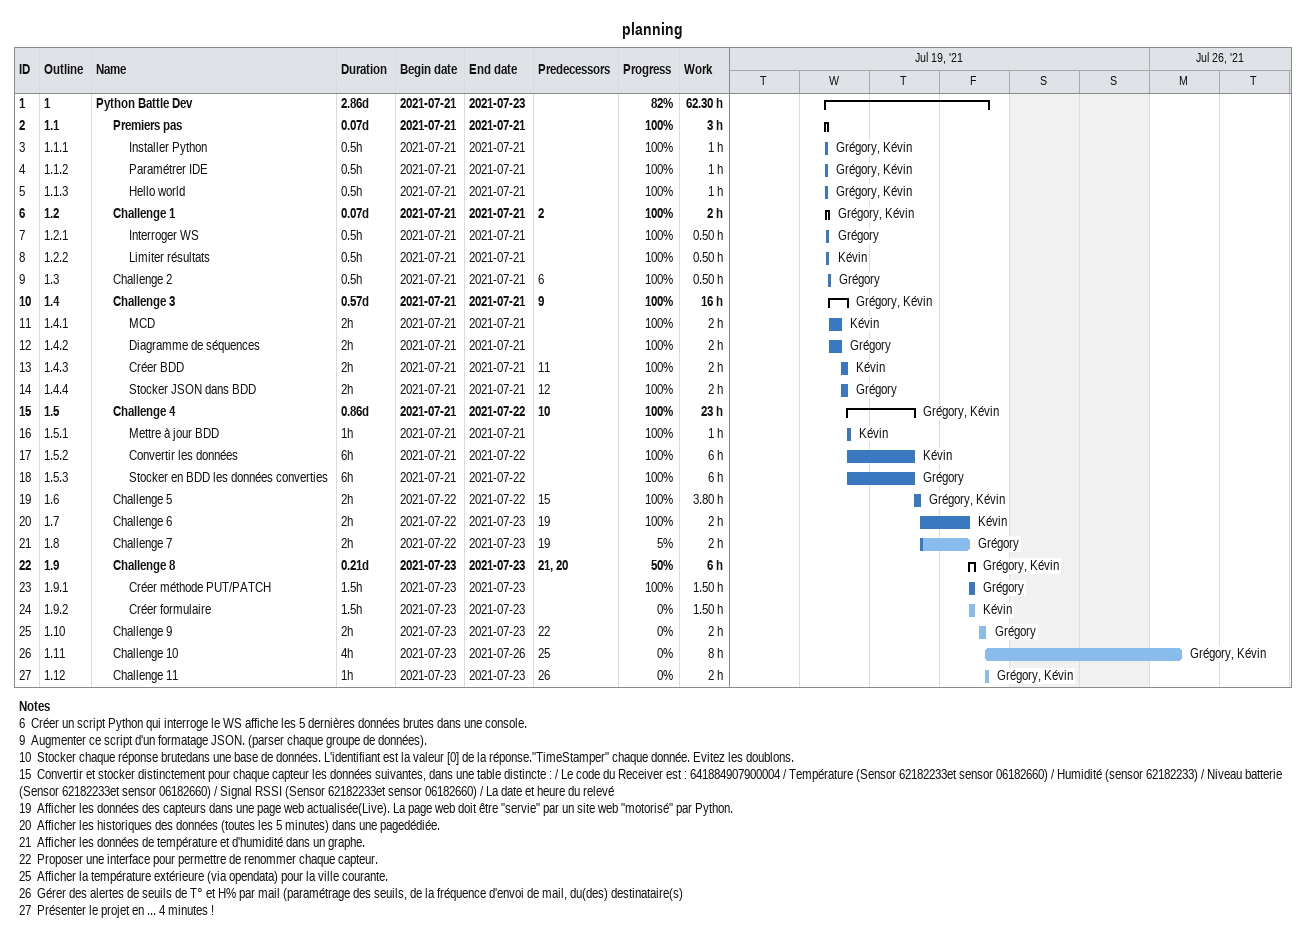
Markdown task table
planning

| ID | WBS | Task | Duration | Start | Finish | Predecessors | Resources | % complete | Work (h) |
|---|---|---|---|---|---|---|---|---|---|
| 1 | 1 | **Python Battle Dev** | 2.86d | 2021-07-21 | 2021-07-23 |  |  | 82 | 62.30 |
| 2 | 1.1 | **Premiers pas** | 0.07d | 2021-07-21 | 2021-07-21 |  |  | 100 | 3 |
| 3 | 1.1.1 | Installer Python | 0.5h | 2021-07-21 | 2021-07-21 |  | Grégory, Kévin | 100 | 1 |
| 4 | 1.1.2 | Paramétrer IDE | 0.5h | 2021-07-21 | 2021-07-21 |  | Grégory, Kévin | 100 | 1 |
| 5 | 1.1.3 | Hello world | 0.5h | 2021-07-21 | 2021-07-21 |  | Grégory, Kévin | 100 | 1 |
| 6 | 1.2 | **Challenge 1** | 0.07d | 2021-07-21 | 2021-07-21 | 2 | Grégory, Kévin | 100 | 2 |
| 7 | 1.2.1 | Interroger WS | 0.5h | 2021-07-21 | 2021-07-21 |  | Grégory | 100 | 0.50 |
| 8 | 1.2.2 | Limiter résultats | 0.5h | 2021-07-21 | 2021-07-21 |  | Kévin | 100 | 0.50 |
| 9 | 1.3 | Challenge 2 | 0.5h | 2021-07-21 | 2021-07-21 | 6 | Grégory | 100 | 0.50 |
| 10 | 1.4 | **Challenge 3** | 0.57d | 2021-07-21 | 2021-07-21 | 9 | Grégory, Kévin | 100 | 16 |
| 11 | 1.4.1 | MCD | 2h | 2021-07-21 | 2021-07-21 |  | Kévin | 100 | 2 |
| 12 | 1.4.2 | Diagramme de séquences | 2h | 2021-07-21 | 2021-07-21 |  | Grégory | 100 | 2 |
| 13 | 1.4.3 | Créer BDD | 2h | 2021-07-21 | 2021-07-21 | 11 | Kévin | 100 | 2 |
| 14 | 1.4.4 | Stocker JSON dans BDD | 2h | 2021-07-21 | 2021-07-21 | 12 | Grégory | 100 | 2 |
| 15 | 1.5 | **Challenge 4** | 0.86d | 2021-07-21 | 2021-07-22 | 10 | Grégory, Kévin | 100 | 23 |
| 16 | 1.5.1 | Mettre à jour BDD | 1h | 2021-07-21 | 2021-07-21 |  | Kévin | 100 | 1 |
| 17 | 1.5.2 | Convertir les données | 6h | 2021-07-21 | 2021-07-22 |  | Kévin | 100 | 6 |
| 18 | 1.5.3 | Stocker en BDD les données converties | 6h | 2021-07-21 | 2021-07-22 |  | Grégory | 100 | 6 |
| 19 | 1.6 | Challenge 5 | 2h | 2021-07-22 | 2021-07-22 | 15 | Grégory, Kévin | 100 | 3.80 |
| 20 | 1.7 | Challenge 6 | 2h | 2021-07-22 | 2021-07-23 | 19 | Kévin | 100 | 2 |
| 21 | 1.8 | Challenge 7 | 2h | 2021-07-22 | 2021-07-23 | 19 | Grégory | 5 | 2 |
| 22 | 1.9 | **Challenge 8** | 0.21d | 2021-07-23 | 2021-07-23 | 21, 20 | Grégory, Kévin | 50 | 6 |
| 23 | 1.9.1 | Créer méthode PUT/PATCH | 1.5h | 2021-07-23 | 2021-07-23 |  | Grégory | 100 | 1.50 |
| 24 | 1.9.2 | Créer formulaire | 1.5h | 2021-07-23 | 2021-07-23 |  | Kévin | 0 | 1.50 |
| 25 | 1.10 | Challenge 9 | 2h | 2021-07-23 | 2021-07-23 | 22 | Grégory | 0 | 2 |
| 26 | 1.11 | Challenge 10 | 4h | 2021-07-23 | 2021-07-26 | 25 | Grégory, Kévin | 0 | 8 |
| 27 | 1.12 | Challenge 11 | 1h | 2021-07-23 | 2021-07-23 | 26 | Grégory, Kévin | 0 | 2 |

Notes
- 6: Créer un script Python qui interroge le WS affiche les 5 dernières données brutes dans une console.
- 9: Augmenter ce script d'un formatage JSON. (parser chaque groupe de données).
- 10: Stocker chaque réponse brutedans une base de données. L'identifiant est la valeur [0] de la réponse."TimeStamper" chaque donnée. Evitez les doublons.
- 15: Convertir et stocker distinctement pour chaque capteur les données suivantes, dans une table distincte : / Le code du Receiver est : 641884907900004 / Température (Sensor 62182233et sensor 06182660) / Humidité (sensor 62182233) / Niveau batterie (Sensor 62182233et sensor 06182660) / Signal RSSI (Sensor 62182233et sensor 06182660) / La date et heure du relevé
- 19: Afficher les données des capteurs dans une page web actualisée(Live). La page web doit être "servie" par un site web "motorisé" par Python.
- 20: Afficher les historiques des données (toutes les 5 minutes) dans une pagedédiée.
- 21: Afficher les données de température et d'humidité dans un graphe.
- 22: Proposer une interface pour permettre de renommer chaque capteur.
- 25: Afficher la température extérieure (via opendata) pour la ville courante.
- 26: Gérer des alertes de seuils de T° et H% par mail (paramétrage des seuils, de la fréquence d'envoi de mail, du(des) destinataire(s)
- 27: Présenter le projet en ... 4 minutes !
